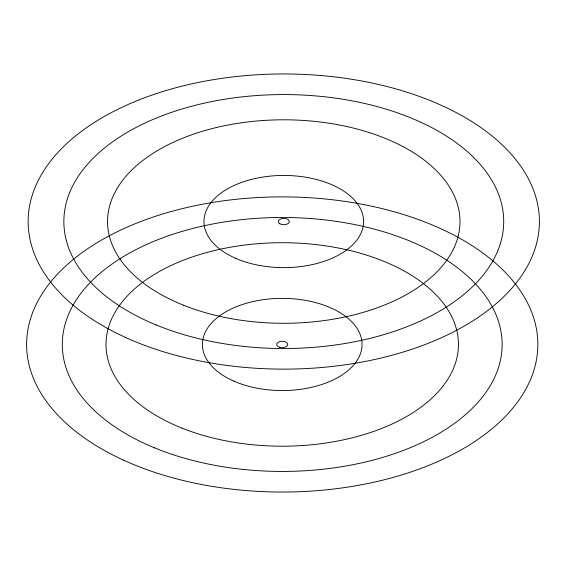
<?xml version="1.0" encoding="UTF-8"?>
<svg xmlns="http://www.w3.org/2000/svg" width="566" height="566" viewBox="0 0 566 566"><rect width="100%" height="100%" fill="white"/><g stroke="black" fill="none" stroke-linecap="round" stroke-linejoin="round"><path stroke-width="0.85" d="M182.033 428.151A176.224 101.739 0 0 0 457.866 352.703A176.224 101.739 0 0 0 206.767 252.514A176.224 101.739 0 0 0 182.033 428.151M233.907 381.144A79.827 46.087 0 0 0 361.412 350.269A79.827 46.087 0 0 0 251.354 301.954A79.827 46.087 0 0 0 233.907 381.144M279.448 347.227A5.54 3.198 0 0 0 287.761 344.453A5.54 3.198 0 0 0 279.448 341.687A5.54 3.198 0 0 0 279.448 347.227M154.603 447.869A219.926 126.975 0 0 0 501.151 356.559A219.926 126.975 0 0 0 190.912 228.94A219.926 126.975 0 0 0 154.603 447.869M123.48 460.13A255.62 147.584 0 0 0 535.111 365.99A255.62 147.584 0 0 0 188.075 207.248A255.62 147.584 0 0 0 123.48 460.13M183.589 305.244A176.224 101.739 0 0 0 459.422 229.789A176.224 101.739 0 0 0 208.323 129.6A176.224 101.739 0 0 0 183.589 305.244M235.463 258.23A79.827 46.087 0 0 0 362.969 227.362A79.827 46.087 0 0 0 252.91 179.04A79.827 46.087 0 0 0 235.463 258.23M279.859 223.803A5.54 3.198 0 0 0 289.134 222.374A5.54 3.198 0 0 0 282.342 218.455A5.54 3.198 0 0 0 279.859 223.803M156.159 324.955A219.926 126.975 0 0 0 502.707 233.645A219.926 126.975 0 0 0 192.468 106.033A219.926 126.975 0 0 0 156.159 324.955M125.036 337.223A255.62 147.584 0 0 0 536.667 243.076A255.62 147.584 0 0 0 189.631 84.334A255.62 147.584 0 0 0 125.036 337.223"/></g></svg>
